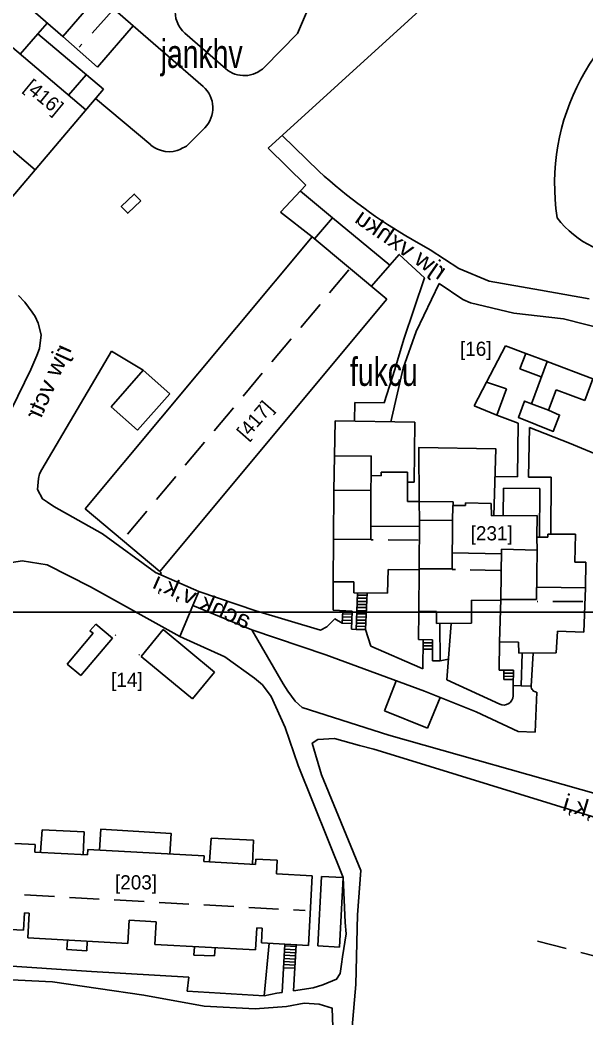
# Model space of a CAD drawing. Header units: millimetres. Extents: x 206768 to 208678, y 737854 to 739416.
# Drawn here: x 207694.6 to 207754.6, y 738265.2 to 738370.9 of the extents above; entities that cross this region are included whole.
import ezdxf
from ezdxf.enums import TextEntityAlignment as Align

# ---------------------------------------------------------------- set-up
doc = ezdxf.new("R2010")
doc.units = ezdxf.units.MM
doc.header["$LTSCALE"] = 0.5
doc.linetypes.add('DOT', pattern=[6.35, 0, -6.35])
doc.linetypes.add('HIDDEN', pattern=[9.525, 6.35, -3.175])
doc.layers.get('0').update_dxf_attribs({"color": 2})
for name, color, linetype in [('1BATIM', 6, 'Continuous'), ('1MADREGOT', 60, 'Continuous'), ('A-BETON', 213, 'DOT'), ('F-MADREGOT', 61, 'Continuous'), ('H-HOUSE', 6, 'Continuous'), ('H-MIKLAT', 6, 'Continuous'), ('H-MIVNE', 6, 'Continuous'), ('H-ROOF', 6, 'HIDDEN'), ('H-SCHACHA', 6, 'Continuous'), ('H-ZIBUR', 6, 'Continuous'), ('MISPAR', 1, 'Continuous')]:
    doc.layers.add(name, color=color, linetype=linetype)
for name, color, linetype, lineweight in [('1COVER', 7, 'Continuous', 25), ('1DIRT-ROAD', 30, 'HIDDEN', 25), ('1KAV-ASFLT', 7, 'Continuous', 25), ('1PRAT', 12, 'Continuous', 25), ('A-NOTE', 82, 'Continuous', 9), ('R-MER', 7, 'Continuous', 25), ('R-ROAD', 7, 'Continuous', 25), ('rehovot', 7, 'Continuous', 40)]:
    doc.layers.add(name, color=color, linetype=linetype, lineweight=lineweight)
doc.layers.add('help', color=2, linetype='Continuous', lineweight=9, plot=False)
doc.styles.add('NR1', font='narkism$.shx')
doc.styles.add('REHOV-BIG', font='gil1.shx', dxfattribs={"height": 1.8})

# ---------------------------------------------------------------- blocks, each defined once
blk = doc.blocks.new('TR_LOT')
at = {"flags": 8}
blk.add_attdef('LOT', text='', height=3, dxfattribs=at).set_placement((0, 0), align=Align.MIDDLE_CENTER)

msp = doc.modelspace()

# ---------------------------------------------------------------- linework, layer by layer
at = {"layer": '1BATIM'}
for p, q in [((207726.59, 738280.2), (207726.18, 738272.83)), ((207726.59, 738280.2), (207728.89, 738280.07)), ((207728.89, 738280.07), (207728.48, 738272.7)), ((207728.48, 738272.7), (207726.18, 738272.83))]:
    msp.add_line(p, q, dxfattribs=at)
at = {"layer": '1COVER'}
for p, q in [((207726.3, 738354.9), (207722.39, 738358.71)), ((207720.91, 738357.36), (207724.93, 738353.44)), ((207722.24, 738350.57), (207724.93, 738353.44)), ((207724.34, 738352.8), (207727.75, 738349.97)), ((207725.6, 738347.96), (207722.24, 738350.57)), ((207746.08, 738336.41), (207744.08, 738332.57)), ((207748.25, 738335.59), (207746.08, 738336.41)), ((207707.68, 738333.82), (207704.3, 738335.84)), ((207730.09, 738328.44), (207730.12, 738330.42)), ((207730.12, 738330.42), (207733.23, 738330.36)), ((207747.44, 738328.2), (207745.18, 738329.07)), ((207747.44, 738328.2), (207747.34, 738322.52)), ((207748.63, 738327.74), (207748.54, 738322.51)), ((207752.88, 738326.11), (207748.63, 738327.74)), ((207744.97, 738322.55), (207747.34, 738322.52)), ((207748.54, 738322.51), (207750.92, 738322.49)), ((207750.92, 738322.49), (207750.88, 738316.44)), ((207727.83, 738308.39), (207727.81, 738311.39)), ((207727.83, 738308.39), (207729.83, 738308.31)), ((207729.83, 738308.31), (207729.75, 738306.38)), ((207736.88, 738308.28), (207736.85, 738305.28)), ((207729.75, 738306.38), (207730.25, 738306.37)), ((207736.85, 738305.28), (207738.35, 738305.27)), ((207737.35, 738305.28), (207737.32, 738302.18)), ((207738.35, 738305.27), (207738.33, 738303.04)), ((207745.44, 738305.06), (207745.42, 738302.06)), ((207738.33, 738303.04), (207739.17, 738303.03)), ((207745.42, 738302.06), (207746.92, 738302.05)), ((207745.92, 738302.06), (207745.91, 738301.07)), ((207746.92, 738302.05), (207746.9, 738300.41)), ((207734.51, 738300.92), (207733.24, 738297.75)), ((207746.9, 738300.41), (207746.89, 738299.34)), ((207746.9, 738300.41), (207747.76, 738300.38)), ((207739.14, 738299.16), (207737.83, 738295.91)), ((207749.39, 738299.72), (207749.23, 738295.47)), ((207733.24, 738297.75), (207737.83, 738295.91)), ((207742.96, 738297.62), (207747.43, 738295.54)), ((207733.72, 738295.15), (207755.96, 738288.89)), ((207749.23, 738295.47), (207747.43, 738295.54)), ((207769.67, 738282.13), (207734.77, 738292.85)), ((207724.1, 738291.93), (207728.89, 738280.07)), ((207726.58, 738290.96), (207730.74, 738280.82)), ((207730.39, 738276.11), (207730.74, 738280.82)), ((207702.18, 738270.12), (207688.43, 738271.03)), ((207721.83, 738267.83), (207720.48, 738267.54))]:
    msp.add_line(p, q, dxfattribs=at)
msp.add_lwpolyline([(207712.33, 738268.03), (207720.48, 738267.54), (207721.02, 738273.11)], dxfattribs=at)
for centre, radius, start, end in [((207774.8, 738353.58), 23.51, 114.9818, 188.8114), ((207764.6, 738396.91), 56.85, 227.6463, 240.017), ((207759.68, 738356.07), 10.15, 216.9094, 272.6601), ((207745.89, 738299.35), 1, 245.3214, 359.4887)]:
    msp.add_arc(centre, radius, start, end, dxfattribs=at)
at = {"layer": '1DIRT-ROAD'}
msp.add_line((207749.46, 738273.34), (207759.2, 738270.81), dxfattribs=at)
at = {"layer": '1KAV-ASFLT'}
for p, q in [((207745.04, 738379.4), (207735.77, 738370.83)), ((207724.02, 738369.5), (207725.4, 738372.73)), ((207714.03, 738363.87), (207706.62, 738370.32)), ((207735.77, 738370.83), (207720.91, 738357.36)), ((207716.41, 738365.78), (207712.09, 738369.54)), ((207720.52, 738365.94), (207724.02, 738369.5)), ((207702.61, 738362.62), (207708.47, 738357.69)), ((207712.28, 738357.55), (207714.2, 738359.5)), ((207696.21, 738355.06), (207692.69, 738350.89)), ((207694.83, 738313.63), (207693.75, 738313.44)), ((207697.48, 738313.21), (207694.83, 738313.63)), ((207702.1, 738310.86), (207697.48, 738313.21)), ((207711.56, 738305.61), (207702.1, 738310.86))]:
    msp.add_line(p, q, dxfattribs=at)
for points in [[(207693.72, 738329.69), (207695.75, 738333.9), (207696.41, 738335.38), (207696.68, 738336.12), (207696.87, 738337.59), (207696.54, 738338.8), (207696.21, 738339.53), (207695.91, 738339.99), (207695.11, 738341.04), (207694.45, 738341.76)], [(207704.3, 738335.84), (207702.88, 738333.46), (207696.94, 738323.29)], [(207696.94, 738323.29), (207696.68, 738322.85), (207696.56, 738322.37), (207696.46, 738321.19), (207697, 738320.19), (207697.52, 738319.83), (207698.18, 738319.37), (207703.35, 738316.48), (207708.98, 738312.39), (207713.58, 738310.39), (207712.95, 738308.9)]]:
    msp.add_lwpolyline(points, dxfattribs=at)
for centre, start, end in [((207714.06, 738371.8), 172.9123, 228.9597), ((207718.38, 738368.04), 228.9597, 315.5079), ((207712.06, 738361.61), 315.5079, 48.9597), ((207710.4, 738359.98), 229.9493, 294.9614)]:
    msp.add_arc(centre, 3, start, end, dxfattribs=at)
at = {"layer": '1MADREGOT'}
for p, q in [((207730.38, 738309.67), (207731.39, 738309.66)), ((207730.4, 738310), (207731.4, 738309.99)), ((207730.34, 738308.68), (207731.34, 738308.67)), ((207730.36, 738309.01), (207731.36, 738309)), ((207730.37, 738309.34), (207731.37, 738309.33)), ((207728.83, 738308.35), (207728.78, 738307.03)), ((207728.8, 738307.69), (207729.8, 738307.65)), ((207728.82, 738308.02), (207729.81, 738307.98)), ((207730.3, 738307.69), (207731.29, 738307.68)), ((207730.32, 738308.02), (207731.31, 738308.01)), ((207730.33, 738308.35), (207731.33, 738308.34)), ((207728.78, 738307.03), (207729.77, 738306.99)), ((207728.79, 738307.36), (207729.79, 738307.32)), ((207730.25, 738306.7), (207731.25, 738306.69)), ((207730.26, 738307.36), (207731.28, 738307.35)), ((207730.26, 738307.03), (207731.26, 738307.02)), ((207737.34, 738304.62), (207738.34, 738304.61)), ((207737.35, 738304.95), (207738.35, 738304.94)), ((207737.34, 738304.29), (207738.34, 738304.28)), ((207745.91, 738301.73), (207746.91, 738301.72)), ((207745.91, 738301.4), (207746.91, 738301.39)), ((207745.91, 738301.07), (207746.91, 738301.06)), ((207722.69, 738273.02), (207722.41, 738267.91)), ((207723.88, 738272.76), (207722.68, 738272.83)), ((207723.89, 738272.95), (207723.62, 738268.08)), ((207723.82, 738271.77), (207722.63, 738271.84)), ((207723.84, 738272.1), (207722.64, 738272.17)), ((207723.86, 738272.43), (207722.66, 738272.5)), ((207723.77, 738270.79), (207722.57, 738270.85)), ((207723.79, 738271.11), (207722.59, 738271.18)), ((207723.81, 738271.44), (207722.61, 738271.51)), ((207723.75, 738270.46), (207722.55, 738270.52))]:
    msp.add_line(p, q, dxfattribs=at)
at = {"layer": '1PRAT'}
msp.add_lwpolyline([(207707.42, 738351.76), (207706.73, 738352.49), (207705.35, 738351.17), (207706.04, 738350.45)], close=True, dxfattribs=at)
at = {"layer": 'A-BETON'}
msp.add_line((207704.69, 738305.79), (207707.46, 738303.51), dxfattribs=at)
at = {"layer": 'F-MADREGOT'}
for p, q in [((207730.41, 738310.24), (207730.25, 738306.37)), ((207731.23, 738306.36), (207731.42, 738310.23)), ((207739.13, 738306.93), (207739.17, 738303.03)), ((207739.88, 738301.01), (207740.34, 738306.98)), ((207730.25, 738306.37), (207731.23, 738306.36)), ((207747.86, 738303.85), (207747.76, 738300.38)), ((207748.81, 738300.35), (207749.02, 738303.86)), ((207739.17, 738303.03), (207740.05, 738303.22)), ((207747.76, 738300.38), (207748.81, 738300.34))]:
    msp.add_line(p, q, dxfattribs=at)
msp.add_arc((207749.41, 738300.32), 0.6, 176.6219, 267.8184, dxfattribs=at)
at = {"layer": 'H-HOUSE'}
for p, q in [((207727.95, 738324.73), (207727.88, 738321.1)), ((207731.84, 738324.74), (207727.95, 738324.73)), ((207731.84, 738322.67), (207731.84, 738324.74)), ((207731.84, 738322.67), (207731.81, 738321.11)), ((207732.9, 738322.65), (207731.84, 738322.67)), ((207732.89, 738323.03), (207732.9, 738322.65)), ((207735.69, 738323.02), (207732.89, 738323.03)), ((207735.69, 738319.9), (207735.69, 738323.02)), ((207727.86, 738315.93), (207727.88, 738321.1)), ((207727.88, 738321.1), (207731.81, 738321.11)), ((207731.81, 738321.11), (207731.81, 738315.89)), ((207736.93, 738319.9), (207735.69, 738319.9)), ((207736.93, 738319.9), (207736.95, 738317.93)), ((207740.54, 738319.88), (207736.93, 738319.9)), ((207740.49, 738319.49), (207740.46, 738317.85)), ((207741.85, 738319.49), (207740.49, 738319.49)), ((207740.54, 738319.46), (207740.54, 738319.88)), ((207741.85, 738319.76), (207741.85, 738319.49)), ((207744.56, 738319.7), (207741.85, 738319.76)), ((207744.59, 738318.4), (207744.56, 738319.7)), ((207749.43, 738318.43), (207744.59, 738318.4)), ((207749.42, 738316.13), (207749.43, 738318.43)), ((207736.95, 738317.28), (207731.81, 738317.31)), ((207736.92, 738312.79), (207736.95, 738317.93)), ((207736.95, 738317.93), (207740.46, 738317.91)), ((207740.46, 738317.91), (207740.43, 738312.77)), ((207749.42, 738316.13), (207749.43, 738314.77)), ((207750.56, 738316.13), (207749.42, 738316.13)), ((207750.57, 738316.44), (207750.56, 738316.13)), ((207753.49, 738316.44), (207750.57, 738316.44)), ((207753.43, 738313.49), (207753.49, 738316.44)), ((207727.86, 738315.93), (207727.81, 738311.39)), ((207731.81, 738315.89), (207727.86, 738315.93)), ((207745.66, 738314.39), (207740.44, 738314.47)), ((207745.66, 738314.85), (207745.59, 738309.54)), ((207749.43, 738314.77), (207745.66, 738314.85)), ((207749.38, 738309.53), (207749.43, 738314.77)), ((207754.6, 738313.5), (207753.43, 738313.49)), ((207754.55, 738310.76), (207754.6, 738313.5)), ((207733.56, 738310.19), (207733.63, 738312.73)), ((207733.63, 738312.73), (207736.92, 738312.67)), ((207736.92, 738312.79), (207736.88, 738308.28)), ((207740.43, 738312.77), (207736.92, 738312.79)), ((207727.81, 738311.39), (207730.01, 738311.4)), ((207730.01, 738311.4), (207730.01, 738310.25)), ((207754.55, 738310.76), (207749.42, 738310.84)), ((207754.4, 738306.09), (207754.55, 738310.76)), ((207730.01, 738310.25), (207733.56, 738310.19)), ((207742.48, 738309.45), (207745.59, 738309.42)), ((207742.48, 738307.04), (207742.48, 738309.45)), ((207745.59, 738309.54), (207745.46, 738305.06)), ((207745.59, 738309.54), (207749.38, 738309.53)), ((207736.88, 738308.28), (207738.78, 738308.27)), ((207738.78, 738308.27), (207738.77, 738307)), ((207738.77, 738307), (207742.48, 738307.04)), ((207751.45, 738303.9), (207751.59, 738306.19)), ((207751.59, 738306.19), (207754.4, 738306.09)), ((207745.46, 738305.06), (207747.47, 738305.03)), ((207747.47, 738305.03), (207747.49, 738303.84)), ((207747.49, 738303.84), (207751.45, 738303.9)), ((207696.95, 738285.12), (207696.8, 738282.75)), ((207701.4, 738284.91), (207696.95, 738285.12)), ((207701.31, 738282.5), (207701.4, 738284.91)), ((207694.07, 738283.69), (207696.23, 738283.58)), ((207696.23, 738283.58), (207696.18, 738282.78)), ((207714.7, 738281.73), (207714.87, 738284.26)), ((207714.87, 738284.26), (207719.37, 738284.03)), ((207719.37, 738284.03), (207719.25, 738281.48)), ((207696.18, 738282.78), (207701.77, 738282.48)), ((207701.77, 738282.48), (207701.8, 738283.05)), ((207701.8, 738283.05), (207714.13, 738282.37)), ((207714.13, 738282.37), (207714.1, 738281.76)), ((207714.1, 738281.76), (207719.57, 738281.46)), ((207719.57, 738281.46), (207719.6, 738282.03)), ((207719.6, 738282.03), (207721.89, 738281.9)), ((207721.89, 738281.9), (207721.81, 738280.46)), ((207721.81, 738280.46), (207725.59, 738280.26)), ((207725.59, 738280.26), (207725.19, 738272.88)), ((207695.09, 738276.33), (207694.99, 738274.49)), ((207695.58, 738276.3), (207695.09, 738276.33)), ((207695.44, 738273.69), (207695.58, 738276.3)), ((207694.99, 738274.49), (207689.65, 738274.79)), ((207706.17, 738275.55), (207706.04, 738273.1)), ((207709.04, 738275.4), (207706.17, 738275.55)), ((207708.91, 738272.98), (207709.04, 738275.4)), ((207719.71, 738274.76), (207719.58, 738272.4)), ((207720.3, 738274.73), (207719.71, 738274.76)), ((207720.21, 738273.15), (207720.3, 738274.73)), ((207706.04, 738273.1), (207695.44, 738273.69)), ((207699.57, 738272.45), (207699.65, 738273.45)), ((207701.72, 738273.34), (207701.68, 738272.32)), ((207719.58, 738272.4), (207708.91, 738272.98)), ((207713.04, 738271.87), (207713.12, 738272.75)), ((207725.19, 738272.88), (207720.21, 738273.15)), ((207701.68, 738272.32), (207699.57, 738272.45)), ((207715.22, 738271.77), (207713.04, 738271.87)), ((207715.3, 738272.63), (207715.22, 738271.77))]:
    msp.add_line(p, q, dxfattribs=at)
at = {"layer": 'H-MIKLAT'}
for p, q in [((207748.25, 738335.59), (207747.6, 738333.97)), ((207750.52, 738334.74), (207748.25, 738335.59)), ((207750.51, 738334.74), (207748.84, 738330.28)), ((207755.35, 738332.93), (207750.51, 738334.74)), ((207747.6, 738333.97), (207749.88, 738333.11)), ((207754.48, 738330.62), (207755.35, 738332.93)), ((207750.66, 738329.6), (207751.47, 738331.75)), ((207751.47, 738331.75), (207754.48, 738330.62)), ((207748.84, 738330.28), (207750.66, 738329.6)), ((207702.65, 738306.92), (207702.01, 738306.22)), ((207704.4, 738305.44), (207702.65, 738306.92)), ((207702.36, 738305.95), (207699.62, 738302.7)), ((207701.06, 738301.49), (207704.4, 738305.44)), ((207702.01, 738306.22), (207702.36, 738305.95)), ((207699.62, 738302.7), (207701.06, 738301.49))]:
    msp.add_line(p, q, dxfattribs=at)
at = {"layer": 'H-MIVNE'}
for p, q in [((207704.52, 738375.43), (207699.14, 738369.18)), ((207706.62, 738370.32), (207702.9, 738373.56)), ((207699.14, 738369.18), (207695.46, 738372.35)), ((207702.84, 738365.95), (207706.62, 738370.32)), ((207692.07, 738369.49), (207701.6, 738361.43)), ((207696.5, 738369.45), (207694.64, 738367.32)), ((207703.45, 738363.61), (207696.5, 738369.45)), ((207699.14, 738369.18), (207702.84, 738365.95)), ((207699.76, 738362.98), (207701.64, 738365.13)), ((207703.45, 738363.61), (207696.21, 738355.06)), ((207696.21, 738355.06), (207686.68, 738363.12)), ((207704.26, 738329.94), (207707.68, 738333.82)), ((207707.68, 738333.82), (207710.49, 738331.33)), ((207710.49, 738331.33), (207707.08, 738327.46)), ((207707.08, 738327.46), (207704.26, 738329.94))]:
    msp.add_line(p, q, dxfattribs=at)
at = {"layer": 'H-ROOF'}
for points in [[(207704.37, 738371.91), (207700.89, 738368.05)], [(207729.48, 738344.45), (207705.68, 738316.07)], [(207736.81, 738315.81), (207731.83, 738315.87)], [(207745.53, 738312.6), (207740.43, 738312.72)], [(207754.27, 738309.34), (207749.45, 738309.34)], [(207690.33, 738278.51), (207724.84, 738276.58)]]:
    msp.add_lwpolyline(points, dxfattribs=at)
at = {"layer": 'H-SCHACHA'}
for p, q in [((207725.83, 738347.76), (207727.75, 738349.97)), ((207727.75, 738349.97), (207733.81, 738344.94)), ((207733.81, 738344.94), (207731.87, 738342.72)), ((207744.08, 738332.57), (207742.76, 738330.04)), ((207746.19, 738331.85), (207744.08, 738332.57)), ((207745.18, 738329.07), (207746.19, 738331.85)), ((207742.76, 738330.04), (207745.18, 738329.07)), ((207727.95, 738324.73), (207728.03, 738328.48)), ((207728.03, 738328.48), (207736.46, 738328.32)), ((207736.46, 738328.32), (207736.39, 738321.96)), ((207736.39, 738321.96), (207735.69, 738321.96)), ((207745.82, 738318.4), (207745.86, 738321.34)), ((207745.86, 738321.34), (207749.71, 738321.3)), ((207749.71, 738321.3), (207749.68, 738316.13)), ((207709.79, 738306.34), (207707.46, 738303.51)), ((207715.24, 738301.83), (207709.79, 738306.34)), ((207707.46, 738303.51), (207712.9, 738299)), ((207712.9, 738299), (207715.24, 738301.83))]:
    msp.add_line(p, q, dxfattribs=at)
for points in [[(207750.66, 738329.6), (207751.82, 738329.08), (207751.14, 738327.34), (207747.45, 738328.82), (207748.1, 738330.55), (207748.84, 738330.28)], [(207736.93, 738319.9), (207736.91, 738325.64), (207745.06, 738325.49), (207744.85, 738318.41)], [(207703.04, 738282.98), (207703.17, 738285.2), (207710.62, 738284.76), (207710.51, 738282.57)]]:
    msp.add_lwpolyline(points, dxfattribs=at)
at = {"layer": 'H-ZIBUR'}
for p, q in [((207725.6, 738347.96), (207701.51, 738319.13)), ((207733.52, 738341.34), (207725.6, 738347.96)), ((207709.42, 738312.51), (207733.52, 738341.34)), ((207701.51, 738319.13), (207709.42, 738312.51))]:
    msp.add_line(p, q, dxfattribs=at)
at = {"layer": 'help', "elevation": 8.36}
for points in [[(207634.41, 738588.88), (207832.86, 738588.88), (207832.86, 738308.21), (207634.41, 738308.21)], [(207634.41, 738308.21), (207832.86, 738308.21), (207832.86, 738027.55), (207634.41, 738027.55)]]:
    msp.add_lwpolyline(points, close=True, dxfattribs=at)
at = {"layer": 'R-MER'}
for p, q in [((207697.5, 738370.59), (207696.5, 738369.45)), ((207738.09, 738346.59), (207736.19, 738347.67)), ((207741.14, 738344.62), (207738.09, 738346.59)), ((207744.35, 738343.27), (207741.14, 738344.62)), ((207736.6, 738337.94), (207739.04, 738343)), ((207739.04, 738343), (207741.56, 738341.33)), ((207749.8, 738342.31), (207744.35, 738343.27)), ((207754.94, 738341.38), (207749.8, 738342.31)), ((207741.56, 738341.33), (207742.37, 738340.98)), ((207742.37, 738340.98), (207746.98, 738339.86)), ((207746.98, 738339.86), (207752.22, 738339.28)), ((207752.22, 738339.28), (207756.84, 738338.12)), ((207735.25, 738334.04), (207736.6, 738337.94)), ((207733.91, 738328.37), (207735.25, 738334.04)), ((207752.88, 738326.11), (207756.45, 738324.6)), ((207712.95, 738308.9), (207719.19, 738306.33)), ((207719.19, 738306.33), (207727.05, 738303.68)), ((207731.8, 738304.59), (207731.23, 738306.36)), ((207737, 738302.33), (207731.8, 738304.59)), ((207727.05, 738303.68), (207737.51, 738299.81)), ((207737.32, 738302.18), (207737, 738302.33)), ((207745.47, 738298.44), (207739.88, 738301.01)), ((207737.51, 738299.81), (207742.96, 738297.62)), ((207702.18, 738270.12), (207712.5, 738269.52)), ((207712.5, 738269.52), (207712.33, 738268.03))]:
    msp.add_line(p, q, dxfattribs=at)
for points in [[(207733.23, 738330.36), (207734.34, 738333.89), (207735.29, 738337.12), (207737.49, 738343.62), (207734.82, 738346.09), (207733.81, 738344.94)], [(207728.78, 738307.03), (207727.99, 738307.47), (207727.13, 738306.64), (207726.48, 738306.27), (207719.61, 738308.32), (207713.58, 738310.39)], [(207711.56, 738305.61), (207716.33, 738303.45), (207719.47, 738301.19), (207720.31, 738300.49), (207721.23, 738299.26), (207722.71, 738295.99), (207724.1, 738291.93)], [(207733.72, 738295.15), (207724.52, 738298.09), (207723.78, 738298.77), (207722.99, 738299.84), (207722.52, 738300.59), (207719.19, 738306.33)], [(207726.58, 738290.96), (207725.6, 738294.32), (207726.18, 738294.7), (207727.97, 738294.81), (207730.62, 738294.06), (207732.11, 738293.67), (207734.77, 738292.85)], [(207723.62, 738268.08), (207725.71, 738268.38), (207726.72, 738268.71), (207728.17, 738269.3), (207728.56, 738269.91), (207728.7, 738270.89), (207728.82, 738271.68), (207729.19, 738274.1), (207729.09, 738275.31), (207728.89, 738280.07)], [(207730.39, 738276.11), (207730.23, 738268.73), (207729.5, 738260.6), (207728.18, 738251.16), (207726.51, 738242.25), (207724.52, 738234.44), (207725.04, 738233.67), (207726.29, 738232.6), (207727.98, 738231.45), (207730.6, 738229.88), (207733.86, 738227.66), (207735.98, 738225.9), (207736.96, 738224.88), (207737.39, 738224.28), (207737.84, 738223.47), (207738.18, 738222.84), (207738.64, 738221.75), (207738.86, 738220.81), (207738.88, 738220.08), (207737.93, 738211.07), (207737.81, 738208.16), (207743.07, 738206.93), (207746.1, 738205.93)], [(207715.83, 738237.77), (207720.29, 738236.03), (207721.61, 738235.49), (207722.2, 738235.38), (207723.02, 738236.12), (207723.71, 738237.41), (207723.89, 738238.67), (207724.22, 738240.03), (207726.17, 738250.03), (207727.95, 738259.21), (207727.69, 738266.25), (207726.34, 738266.67), (207724.75, 738266.75), (207722.86, 738266.43), (207719.54, 738266.15), (207714.12, 738266.46), (207707.74, 738267.61), (207698.05, 738269.04), (207690.05, 738269.41), (207679.93, 738270.06)], [(207721.83, 738267.83), (207722.41, 738267.91)]]:
    msp.add_lwpolyline(points, dxfattribs=at)
at = {"layer": 'R-ROAD'}
for p, q in [((207711.67, 738357.27), (207712.28, 738357.55)), ((207712.95, 738308.9), (207711.56, 738305.61))]:
    msp.add_line(p, q, dxfattribs=at)

# ---------------------------------------------------------------- block references
at = {"layer": 'MISPAR'}
ref = msp.add_blockref('TR_LOT', (207695.84, 738362.68), dxfattribs=dict(at, xscale=0.5, yscale=0.5, zscale=0.5))
ref.add_attrib('LOT', '[416]', dxfattribs={"layer": '0', "height": 1.5, "rotation": 320.5132, "flags": 8}).set_placement((207697.16, 738362.78), align=Align.MIDDLE_CENTER)
ref = msp.add_blockref('TR_LOT', (207747.53, 738331.57), dxfattribs=dict(at, xscale=0.5, yscale=0.5, zscale=0.5))
ref.add_attrib('LOT', '[16]', dxfattribs={"layer": '0', "height": 1.5, "flags": 8}).set_placement((207742.93, 738336.1), align=Align.MIDDLE_CENTER)
ref = msp.add_blockref('TR_LOT', (207718.86, 738336.5), dxfattribs=dict(at, xscale=0.5, yscale=0.5, zscale=0.5))
ref.add_attrib('LOT', '[417]', dxfattribs={"layer": '0', "height": 1.5, "rotation": 48.6269, "flags": 8}).set_placement((207719.51, 738328.56), align=Align.MIDDLE_CENTER)
ref = msp.add_blockref('TR_LOT', (207742.01, 738316.87), dxfattribs=dict(at, xscale=0.5, yscale=0.5, zscale=0.5))
ref.add_attrib('LOT', '[231]', dxfattribs={"layer": '0', "height": 1.5, "flags": 8}).set_placement((207744.62, 738316.55), align=Align.MIDDLE_CENTER)
ref = msp.add_blockref('TR_LOT', (207704.32, 738302.02), dxfattribs=dict(at, xscale=0.5, yscale=0.5, zscale=0.5))
ref.add_attrib('LOT', '[14]', dxfattribs={"layer": '0', "height": 1.5, "flags": 8}).set_placement((207705.94, 738301.03), align=Align.MIDDLE_CENTER)
at = {"layer": 'MISPAR', "xscale": 0.5, "yscale": 0.5, "zscale": 0.5}
msp.add_blockref('TR_LOT', (207706.91, 738279.57), dxfattribs=at).add_auto_attribs({'LOT': '[203]'})

# ---------------------------------------------------------------- texts
at = {"layer": 'A-NOTE', "style": 'NR1', "width": 0.75}
for s, p in [('jankhv', (207709.52, 738365.86, 21)), ('fukcu', (207729.59, 738332.17))]:
    msp.add_text(s, height=3, dxfattribs=at).set_placement(p)
at = {"layer": 'rehovot', "ltscale": 2, "style": 'REHOV-BIG', "text_generation_flag": 2, "width": 1.1}
for s, rotation, p in [('rjw vxhku', 2125.4138, (207739.06, 738343.32)), ('rjw vctr', 1505.9501, (207700.15, 738336.08)), ('achk v,k,i', 1776.2735, (207718.65, 738306.37)), ('achk v,k,i', 1783.7049, (207762.61, 738284.14))]:
    msp.add_text(s, height=1.8, rotation=rotation, dxfattribs=at).set_placement(p)

doc.saveas('drawing.dxf')
